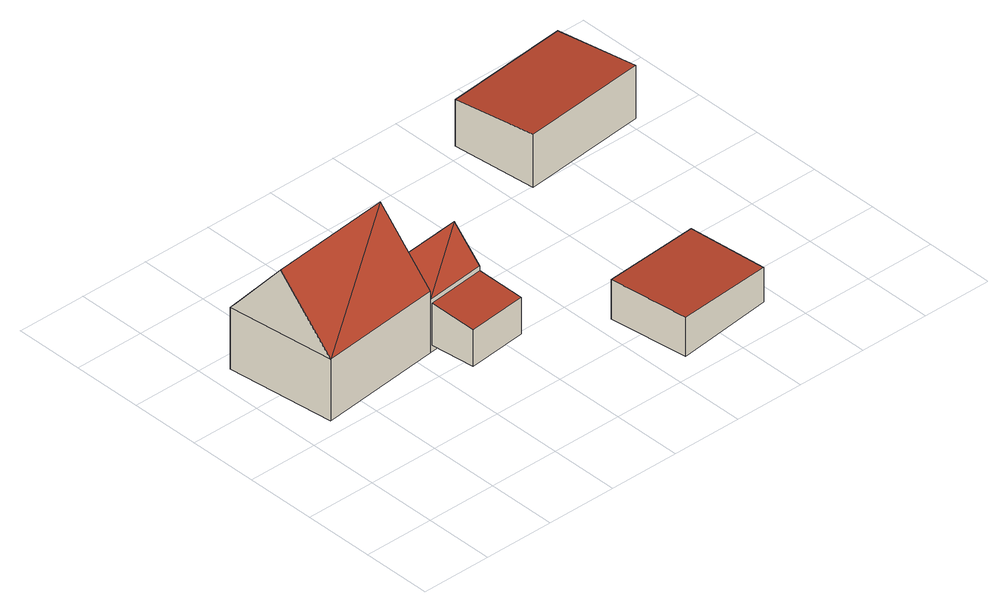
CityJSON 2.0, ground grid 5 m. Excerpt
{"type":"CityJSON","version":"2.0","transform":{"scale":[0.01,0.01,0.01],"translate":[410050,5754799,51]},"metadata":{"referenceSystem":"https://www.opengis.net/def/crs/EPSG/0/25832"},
"CityObjects":{
"building1":{"type":"Building","attributes":{"Gemeindeschluessel":"05515000","Geometrietyp2DReferenz":"3000","function":"31001_1000"},"address":[{"country":"Germany","locality":"Münster","thoroughfareNumber":"50","thoroughfareName":"Böddingheideweg"}],"children":["building1-1","building1-2"]},
"building1-1":{"type":"BuildingPart","attributes":{"roofType":"3100","measuredHeight":9.15},"parents":["building1"],"geometry":[{"type":"Solid","lod":"2","boundaries":[[[[0,1,2,3]],[[4,5,1,0]],[[6,7,8,5,4]],[[3,2,9,10,11]],[[12,3,13]],[[11,13,3]],[[14,4,12,13]],[[4,0,12]],[[14,6,4]],[[12,0,3]],[[1,5,8,9,2]],[[15,11,10]],[[6,16,7]],[[9,8,7,10]],[[7,16,15,10]],[[14,13,11,15,17,16,6]],[[16,17,15]]]],"semantics":{"surfaces":[{"type":"WallSurface"},{"type":"RoofSurface"},{"type":"GroundSurface"},{"type":"ClosureSurface"}],"values":[[0,0,0,0,1,1,1,1,0,0,2,0,0,3,3,0,3]]}}]},
"building1-2":{"type":"BuildingPart","attributes":{"roofType":"3100","measuredHeight":6.17},"parents":["building1"],"geometry":[{"type":"Solid","lod":"2","boundaries":[[[[10,9,18,19]],[[20,21,8,7]],[[19,18,21,20]],[[20,22,19]],[[22,17,15,10]],[[10,19,22]],[[17,22,20]],[[20,7,16,17]],[[9,8,21,18]],[[9,10,7,8]],[[15,16,7,10]],[[17,16,15]]]],"semantics":{"surfaces":[{"type":"WallSurface"},{"type":"RoofSurface"},{"type":"GroundSurface"},{"type":"ClosureSurface"}],"values":[[0,0,0,0,1,1,1,1,2,3,3,3]]}}]},
"building2":{"type":"Building","attributes":{"Gemeindeschluessel":"05515000","Geometrietyp2DReferenz":"3000","function":"51009_1610","roofType":"2100","measuredHeight":3.06},"geometry":[{"type":"Solid","lod":"2","boundaries":[[[[23,24,25,26]],[[27,28,24,23]],[[29,30,28,27]],[[26,25,30,29]],[[27,23,26,29]],[[24,28,30,25]]]],"semantics":{"surfaces":[{"type":"WallSurface"},{"type":"RoofSurface"},{"type":"GroundSurface"}],"values":[[0,0,0,0,1,2]]}}]},
"building3":{"type":"Building","attributes":{"Gemeindeschluessel":"05515000","Geometrietyp2DReferenz":"3000","function":"31001_2460","roofType":"2100","measuredHeight":2.89},"geometry":[{"type":"Solid","lod":"2","boundaries":[[[[31,32,33,34]],[[35,36,32,31]],[[37,38,36,35]],[[34,33,38,37]],[[35,31,34,37]],[[32,36,38,33]]]],"semantics":{"surfaces":[{"type":"WallSurface"},{"type":"RoofSurface"},{"type":"GroundSurface"}],"values":[[0,0,0,0,1,2]]}}]},
"building4":{"type":"Building","attributes":{"Gemeindeschluessel":"05515000","Geometrietyp2DReferenz":"3000","function":"31001_1310","roofType":"2100","measuredHeight":3.88},"geometry":[{"type":"Solid","lod":"2","boundaries":[[[[39,40,41,42]],[[43,44,40,39]],[[45,46,44,43]],[[42,41,46,45]],[[43,39,42,45]],[[40,44,46,41]]]],"semantics":{"surfaces":[{"type":"WallSurface"},{"type":"RoofSurface"},{"type":"GroundSurface"}],"values":[[0,0,0,0,1,2]]}}]}
},
"vertices":[
[91,1821,542],[91,1821,93],[174,1045,93],[174,1045,542],[976,1916,542],[976,1916,93],[1016,1539,542],[1016,1539,481],[1016,1539,93],[1059,1140,93],[1059,1140,481],[1059,1140,542],[133,1433,1008],[1018,1528,1008],[1016,1539,995],[1054,1194,542],[1022,1486,542],[1038,1340,711],
[1497,1187,93],[1497,1187,481],[1455,1582,481],[1455,1582,93],[1476,1384,711],
[1071,1141,451],[1071,1141,145],[1106,819,145],[1106,819,412],[1497,1187,451],[1497,1187,145],[1532,865,412],[1532,865,145],
[2761,725,371],[2761,725,119],[2044,640,119],[2044,640,407],[2812,152,372],[2812,152,119],[2112,69,407],[2112,69,119],
[3573,2082,414],[3573,2082,26],[3512,2693,26],[3512,2693,364],[2671,1992,414],[2671,1992,26],[2610,2603,364],[2610,2603,26]
]}
